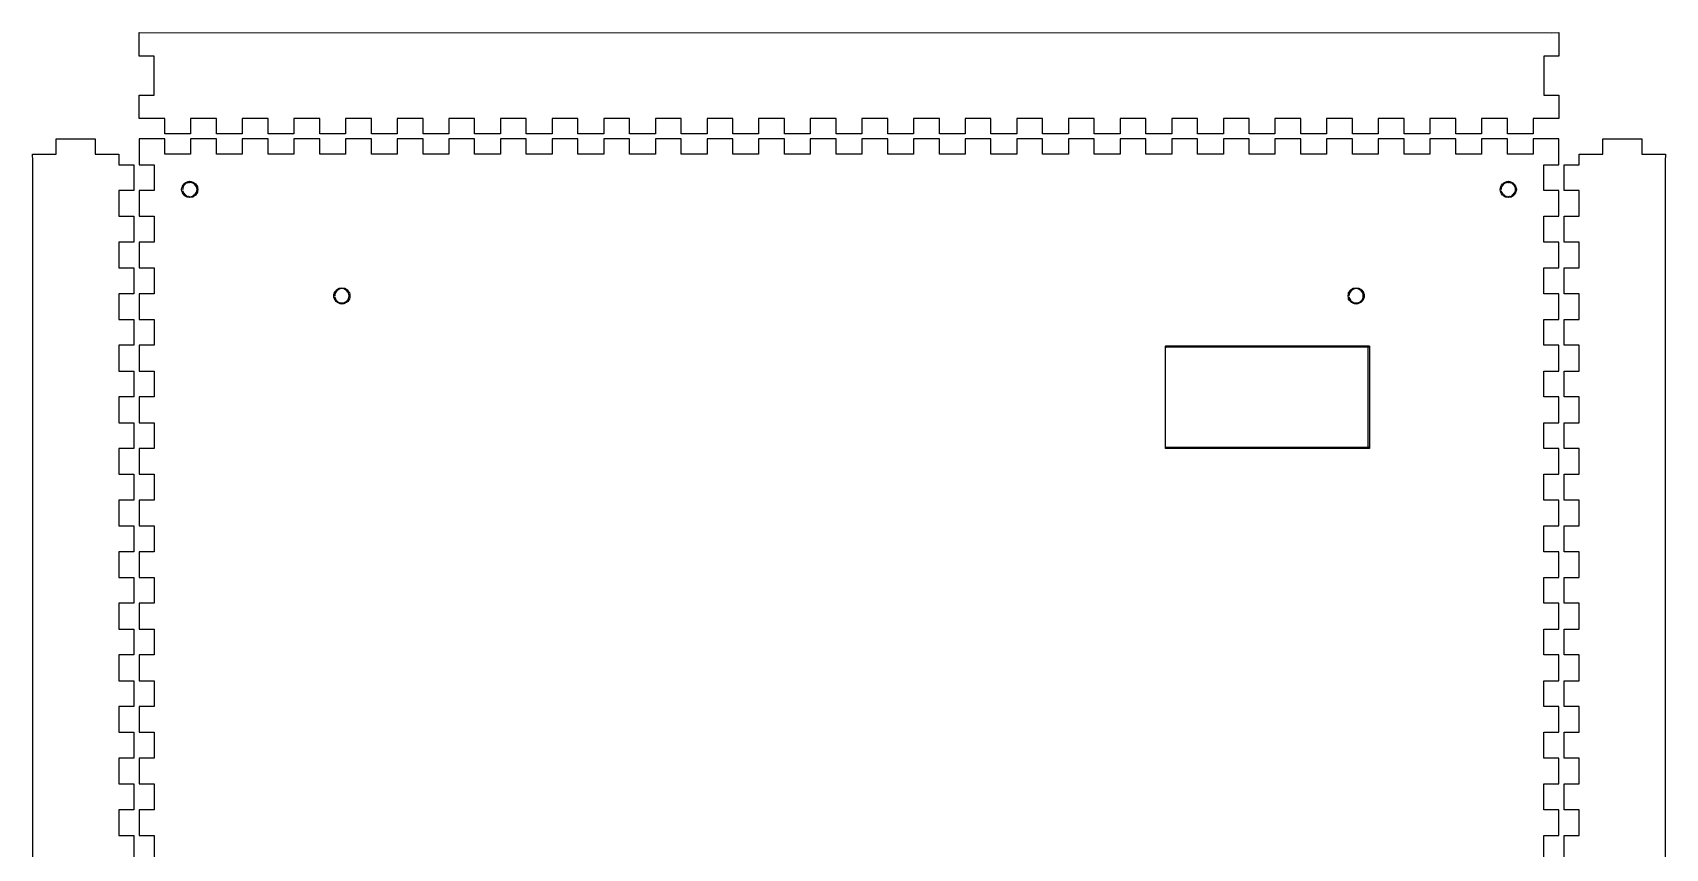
# Model space of a CAD drawing. Extents: x 4 to 326, y -29 to 293.
# Drawn here: x 4 to 326, y 132 to 293 of the extents above; entities that cross this region are included whole.
import ezdxf

# ---------------------------------------------------------------- set-up
doc = ezdxf.new("R2010")
doc.units = 0
doc.layers.add('Layer_1', color=7, linetype='CONTINUOUS')

msp = doc.modelspace()

# ---------------------------------------------------------------- linework, layer by layer
at = {"layer": 'Layer_1', "color": 7}
for p, q in [((25.000007, 288.333333), (24.999217, 292.974585)), ((24.999217, 292.974585), (303.575635, 292.949171)), ((303.575635, 292.949171), (304.999446, 292.974585)), ((304.999446, 292.974585), (304.999446, 288.333333)), ((28.000007, 288.333333), (25.000007, 288.333333)), ((28.000007, 280.666666), (28.000007, 288.333333)), ((304.999446, 288.333333), (301.999424, 288.333333)), ((301.999424, 288.333333), (301.999424, 280.666666)), ((25.000007, 275.999999), (25.000007, 280.666666)), ((25.000007, 280.666666), (28.000007, 280.666666)), ((301.999424, 280.666666), (304.999446, 280.666666)), ((304.999446, 280.666666), (304.999446, 275.999999)), ((30.090353, 275.999999), (24.999443, 275.999999)), ((30.090353, 272.999999), (30.090353, 275.999999)), ((40.272171, 275.999999), (35.181263, 275.999999)), ((35.181263, 275.999999), (35.181263, 272.999999)), ((40.272171, 272.999999), (40.272171, 275.999999)), ((50.45399, 275.999999), (45.363079, 275.999999)), ((45.363079, 275.999999), (45.363079, 272.999999)), ((50.45399, 272.999999), (50.45399, 275.999999)), ((60.635809, 275.999999), (55.544898, 275.999999)), ((55.544898, 275.999999), (55.544898, 272.999999)), ((60.635809, 272.999999), (60.635809, 275.999999)), ((70.817627, 275.999999), (65.726716, 275.999999)), ((65.726716, 275.999999), (65.726716, 272.999999)), ((70.817627, 272.999999), (70.817627, 275.999999)), ((80.999443, 275.999999), (75.908535, 275.999999)), ((75.908535, 275.999999), (75.908535, 272.999999)), ((80.999443, 272.999999), (80.999443, 275.999999)), ((91.181261, 275.999999), (86.090354, 275.999999)), ((86.090354, 275.999999), (86.090354, 272.999999)), ((91.181261, 272.999999), (91.181261, 275.999999)), ((101.36308, 275.999999), (96.272172, 275.999999)), ((96.272172, 275.999999), (96.272172, 272.999999)), ((101.36308, 272.999999), (101.36308, 275.999999)), ((111.544899, 275.999999), (106.453991, 275.999999)), ((106.453991, 275.999999), (106.453991, 272.999999)), ((111.544899, 272.999999), (111.544899, 275.999999)), ((121.726717, 275.999999), (116.635807, 275.999999)), ((116.635807, 275.999999), (116.635807, 272.999999)), ((121.726717, 272.999999), (121.726717, 275.999999)), ((131.908536, 275.999999), (126.817625, 275.999999)), ((126.817625, 275.999999), (126.817625, 272.999999)), ((131.908536, 272.999999), (131.908536, 275.999999)), ((142.090354, 275.999999), (136.999444, 275.999999)), ((136.999444, 275.999999), (136.999444, 272.999999)), ((142.090354, 272.999999), (142.090354, 275.999999)), ((152.27217, 275.999999), (147.181262, 275.999999)), ((147.181262, 275.999999), (147.181262, 272.999999)), ((152.27217, 272.999999), (152.27217, 275.999999)), ((162.453989, 275.999999), (157.363081, 275.999999)), ((157.363081, 275.999999), (157.363081, 272.999999)), ((162.453989, 272.999999), (162.453989, 275.999999)), ((172.635807, 275.999999), (167.5449, 275.999999)), ((167.5449, 275.999999), (167.5449, 272.999999)), ((172.635807, 272.999999), (172.635807, 275.999999)), ((182.817626, 275.999999), (177.726715, 275.999999)), ((177.726715, 275.999999), (177.726715, 272.999999)), ((182.817626, 272.999999), (182.817626, 275.999999)), ((192.999445, 275.999999), (187.908534, 275.999999)), ((187.908534, 275.999999), (187.908534, 272.999999)), ((192.999445, 272.999999), (192.999445, 275.999999)), ((203.181263, 275.999999), (198.090353, 275.999999)), ((198.090353, 275.999999), (198.090353, 272.999999)), ((203.181263, 272.999999), (203.181263, 275.999999)), ((213.363079, 275.999999), (208.272171, 275.999999)), ((208.272171, 275.999999), (208.272171, 272.999999)), ((213.363079, 272.999999), (213.363079, 275.999999)), ((223.544898, 275.999999), (218.45399, 275.999999)), ((218.45399, 275.999999), (218.45399, 272.999999)), ((223.544898, 272.999999), (223.544898, 275.999999)), ((233.726716, 275.999999), (228.635808, 275.999999)), ((228.635808, 275.999999), (228.635808, 272.999999)), ((233.726716, 272.999999), (233.726716, 275.999999)), ((243.908535, 275.999999), (238.817627, 275.999999)), ((238.817627, 275.999999), (238.817627, 272.999999)), ((243.908535, 272.999999), (243.908535, 275.999999)), ((254.090353, 275.999999), (248.999443, 275.999999)), ((248.999443, 275.999999), (248.999443, 272.999999)), ((254.090353, 272.999999), (254.090353, 275.999999)), ((264.272172, 275.999999), (259.181261, 275.999999)), ((259.181261, 275.999999), (259.181261, 272.999999)), ((264.272172, 272.999999), (264.272172, 275.999999)), ((274.453991, 275.999999), (269.36308, 275.999999)), ((269.36308, 275.999999), (269.36308, 272.999999)), ((274.453991, 272.999999), (274.453991, 275.999999)), ((284.635787, 275.999999), (279.544899, 275.999999)), ((279.544899, 275.999999), (279.544899, 272.999999)), ((284.635787, 272.999999), (284.635787, 275.999999)), ((294.817631, 275.999999), (289.726709, 275.999999)), ((289.726709, 275.999999), (289.726709, 272.999999)), ((294.817631, 272.999999), (294.817631, 275.999999)), ((304.999446, 275.999999), (299.908524, 275.999999)), ((299.908524, 275.999999), (299.908524, 272.999999)), ((8.666669, 269.000001), (8.666669, 272.000001)), ((8.666669, 272.000001), (16.333336, 272.000001)), ((16.333336, 272.000001), (16.333336, 269.000001)), ((25.003125, 271.996874), (25.003125, 266.908054)), ((30.091944, 271.996874), (25.003125, 271.996874)), ((25.003125, 271.996874), (25.003125, 271.996874)), ((35.181263, 272.999999), (30.090353, 272.999999)), ((30.091944, 268.998263), (30.091944, 271.996874)), ((40.269583, 271.996874), (35.180764, 271.996874)), ((35.180764, 271.996874), (35.180764, 268.998263)), ((40.269583, 268.998263), (40.269583, 271.996874)), ((45.363079, 272.999999), (40.272171, 272.999999)), ((50.456042, 271.996874), (45.367222, 271.996874)), ((45.367222, 271.996874), (45.367222, 268.998263)), ((55.544898, 272.999999), (50.45399, 272.999999)), ((50.456042, 268.998263), (50.456042, 271.996874)), ((60.633681, 271.996874), (55.544861, 271.996874)), ((55.544861, 271.996874), (55.544861, 268.998263)), ((60.633681, 268.998263), (60.633681, 271.996874)), ((65.726716, 272.999999), (60.635809, 272.999999)), ((70.820139, 271.996874), (65.731319, 271.996874)), ((65.731319, 271.996874), (65.731319, 268.998263)), ((75.908535, 272.999999), (70.817627, 272.999999)), ((70.820139, 268.998263), (70.820139, 271.996874)), ((80.997778, 271.996874), (75.908958, 271.996874)), ((75.908958, 271.996874), (75.908958, 268.998263)), ((80.997778, 268.998263), (80.997778, 271.996874)), ((86.090354, 272.999999), (80.999443, 272.999999)), ((91.184236, 271.996874), (86.086597, 271.996874)), ((86.086597, 271.996874), (86.086597, 268.998263)), ((96.272172, 272.999999), (91.181261, 272.999999)), ((91.184236, 268.998263), (91.184236, 271.996874)), ((101.361875, 271.996874), (96.273056, 271.996874)), ((96.273056, 271.996874), (96.273056, 268.998263)), ((101.361875, 268.998263), (101.361875, 271.996874)), ((106.453991, 272.999999), (101.36308, 272.999999)), ((111.548333, 271.996874), (106.450694, 271.996874)), ((106.450694, 271.996874), (106.450694, 268.998263)), ((116.635807, 272.999999), (111.544899, 272.999999)), ((111.548333, 268.998263), (111.548333, 271.996874)), ((121.725972, 271.996874), (116.637153, 271.996874)), ((116.637153, 271.996874), (116.637153, 268.998263)), ((121.725972, 268.998263), (121.725972, 271.996874)), ((126.817625, 272.999999), (121.726717, 272.999999)), ((131.912431, 271.996874), (126.814792, 271.996874)), ((126.814792, 271.996874), (126.814792, 268.998263)), ((136.999444, 272.999999), (131.908536, 272.999999)), ((131.912431, 268.998263), (131.912431, 271.996874)), ((142.090069, 271.996874), (137.00125, 271.996874)), ((137.00125, 271.996874), (137.00125, 268.998263)), ((142.090069, 268.998263), (142.090069, 271.996874)), ((147.181262, 272.999999), (142.090354, 272.999999)), ((152.276528, 271.996874), (147.178889, 271.996874)), ((147.178889, 271.996874), (147.178889, 268.998263)), ((157.363081, 272.999999), (152.27217, 272.999999)), ((152.276528, 268.998263), (152.276528, 271.996874)), ((162.454167, 271.996874), (157.365347, 271.996874)), ((157.365347, 271.996874), (157.365347, 268.998263)), ((167.5449, 272.999999), (162.453989, 272.999999)), ((162.454167, 268.998263), (162.454167, 271.996874)), ((172.640625, 271.996874), (167.542986, 271.996874)), ((167.542986, 271.996874), (167.542986, 268.998263)), ((177.726715, 272.999999), (172.635807, 272.999999)), ((172.640625, 268.998263), (172.640625, 271.996874)), ((182.818264, 271.996874), (177.729444, 271.996874)), ((177.729444, 271.996874), (177.729444, 268.998263)), ((187.908534, 272.999999), (182.817626, 272.999999)), ((182.818264, 268.998263), (182.818264, 271.996874)), ((192.995903, 271.996874), (187.907083, 271.996874)), ((187.907083, 271.996874), (187.907083, 268.998263)), ((192.995903, 268.998263), (192.995903, 271.996874)), ((198.090353, 272.999999), (192.999445, 272.999999)), ((203.182361, 271.996874), (198.093542, 271.996874)), ((198.093542, 271.996874), (198.093542, 268.998263)), ((208.272171, 272.999999), (203.181263, 272.999999)), ((203.182361, 268.998263), (203.182361, 271.996874)), ((213.36, 271.996874), (208.271181, 271.996874)), ((208.271181, 271.996874), (208.271181, 268.998263)), ((213.36, 268.998263), (213.36, 271.996874)), ((218.45399, 272.999999), (213.363079, 272.999999)), ((223.546458, 271.996874), (218.457639, 271.996874)), ((218.457639, 271.996874), (218.457639, 268.998263)), ((228.635808, 272.999999), (223.544898, 272.999999)), ((223.546458, 268.998263), (223.546458, 271.996874)), ((233.724097, 271.996874), (228.635278, 271.996874)), ((228.635278, 271.996874), (228.635278, 268.998263)), ((233.724097, 268.998263), (233.724097, 271.996874)), ((238.817627, 272.999999), (233.726716, 272.999999)), ((243.910556, 271.996874), (238.821736, 271.996874)), ((238.821736, 271.996874), (238.821736, 268.998263)), ((248.999443, 272.999999), (243.908535, 272.999999)), ((243.910556, 268.998263), (243.910556, 271.996874)), ((254.088194, 271.996874), (248.999375, 271.996874)), ((248.999375, 271.996874), (248.999375, 268.998263)), ((254.088194, 268.998263), (254.088194, 271.996874)), ((259.181261, 272.999999), (254.090353, 272.999999)), ((264.274653, 271.996874), (259.185833, 271.996874)), ((259.185833, 271.996874), (259.185833, 268.998263)), ((269.36308, 272.999999), (264.272172, 272.999999)), ((264.274653, 268.998263), (264.274653, 271.996874)), ((274.452292, 271.996874), (269.363472, 271.996874)), ((269.363472, 271.996874), (269.363472, 268.998263)), ((274.452292, 268.998263), (274.452292, 271.996874)), ((279.544899, 272.999999), (274.453991, 272.999999)), ((284.63875, 271.996874), (279.541111, 271.996874)), ((279.541111, 271.996874), (279.541111, 268.998263)), ((289.726709, 272.999999), (284.635787, 272.999999)), ((284.63875, 268.998263), (284.63875, 271.996874)), ((294.816389, 271.996874), (289.727584, 271.996874)), ((289.727584, 271.996874), (289.727584, 268.998263)), ((294.816389, 268.998263), (294.816389, 271.996874)), ((299.908524, 272.999999), (294.817631, 272.999999)), ((305.002861, 271.996874), (299.905194, 271.996874)), ((299.905194, 271.996874), (299.905194, 268.998263)), ((305.002861, 266.908054), (305.002861, 271.996874)), ((313.66666, 269.000112), (313.66666, 272.000112)), ((313.66666, 272.000112), (321.33334, 272.000112)), ((321.33334, 272.000112), (321.33334, 269.000112)), ((4.025322, -4.998945), (4.050646, 267.647869)), ((4.050646, 267.647869), (4.025325, 269.004293)), ((4.025325, 269.004293), (8.666669, 269.000001)), ((16.333336, 269.000001), (21.000003, 269.000001)), ((21.000003, 269.001045), (21.000003, 266.910136)), ((35.180764, 268.998263), (30.091944, 268.998263)), ((45.367222, 268.998263), (40.269583, 268.998263)), ((55.544861, 268.998263), (50.456042, 268.998263)), ((65.731319, 268.998263), (60.633681, 268.998263)), ((75.908958, 268.998263), (70.820139, 268.998263)), ((86.086597, 268.998263), (80.997778, 268.998263)), ((96.273056, 268.998263), (91.184236, 268.998263)), ((106.450694, 268.998263), (101.361875, 268.998263)), ((116.637153, 268.998263), (111.548333, 268.998263)), ((126.814792, 268.998263), (121.725972, 268.998263)), ((137.00125, 268.998263), (131.912431, 268.998263)), ((147.178889, 268.998263), (142.090069, 268.998263)), ((157.365347, 268.998263), (152.276528, 268.998263)), ((167.542986, 268.998263), (162.454167, 268.998263)), ((177.729444, 268.998263), (172.640625, 268.998263)), ((187.907083, 268.998263), (182.818264, 268.998263)), ((198.093542, 268.998263), (192.995903, 268.998263)), ((208.271181, 268.998263), (203.182361, 268.998263)), ((218.457639, 268.998263), (213.36, 268.998263)), ((228.635278, 268.998263), (223.546458, 268.998263)), ((238.821736, 268.998263), (233.724097, 268.998263)), ((248.999375, 268.998263), (243.910556, 268.998263)), ((259.185833, 268.998263), (254.088194, 268.998263)), ((269.363472, 268.998263), (264.274653, 268.998263)), ((279.541111, 268.998263), (274.452292, 268.998263)), ((289.727584, 268.998263), (284.63875, 268.998263)), ((299.905194, 268.998263), (294.816389, 268.998263)), ((309.000003, 266.909204), (309.000003, 269.000112)), ((309.000003, 269.000112), (313.66666, 269.000112)), ((321.33334, 269.000112), (325.974682, 269.00079)), ((325.974682, 269.00079), (325.949282, 267.640734)), ((325.949282, 267.640734), (325.974682, -5.002967)), ((21.000003, 266.910136), (24.000003, 266.910136)), ((24.000003, 266.910136), (24.000003, 261.819225)), ((25.003125, 266.908054), (28.001736, 266.908054)), ((28.001736, 266.908054), (28.001736, 261.819235)), ((302.00425, 261.819235), (302.00425, 266.908054)), ((302.00425, 266.908054), (305.002861, 266.908054)), ((306.000009, 261.818293), (306.000009, 266.909204)), ((306.000009, 266.909204), (309.000003, 266.909204)), ((24.000003, 261.819225), (21.000003, 261.819225)), ((21.000003, 261.819225), (21.000003, 256.728317)), ((28.001736, 261.819235), (25.003125, 261.819235)), ((25.003125, 261.819235), (25.003125, 256.730415)), ((33.393267, 262.058424), (33.449743, 262.340796)), ((33.393267, 262.001949), (33.393267, 262.058424)), ((33.449743, 261.719577), (33.393267, 262.001949)), ((33.393267, 262.001949), (33.393267, 262.001949)), ((33.449743, 262.340796), (33.562691, 262.623168)), ((33.449743, 262.340796), (33.449743, 262.340796)), ((33.562691, 261.437205), (33.449743, 261.719577)), ((33.449743, 261.719577), (33.449743, 261.719577)), ((33.562691, 262.679644), (33.675639, 262.90554)), ((33.562691, 261.380733), (33.562691, 261.437205)), ((33.675639, 261.154834), (33.562691, 261.380733)), ((33.732114, 262.566693), (33.619166, 262.284321)), ((33.619166, 262.284321), (33.619166, 262.340796)), ((33.619166, 262.340796), (33.619166, 262.001949)), ((33.619166, 262.001949), (33.619166, 262.058424)), ((33.619166, 261.719577), (33.619166, 261.776053)), ((33.619166, 261.776053), (33.732114, 261.493681)), ((33.675639, 262.90554), (33.901538, 263.131436)), ((33.675639, 262.90554), (33.675639, 262.90554)), ((33.845063, 262.849064), (33.675639, 262.566693)), ((33.675639, 262.566693), (33.732114, 262.566693)), ((33.732114, 261.493681), (33.675639, 261.493681)), ((33.675639, 261.493681), (33.845063, 261.211309)), ((33.901538, 260.928937), (33.675639, 261.154834)), ((33.675639, 261.154834), (33.675639, 261.154834)), ((34.014486, 263.018488), (33.845063, 262.792592)), ((33.845063, 262.792592), (33.845063, 262.849064)), ((33.845063, 261.211309), (33.845063, 261.267782)), ((33.845063, 261.267782), (34.014486, 261.041885)), ((33.901538, 263.131436), (34.127434, 263.357335)), ((33.901538, 263.131436), (33.901538, 263.131436)), ((33.901538, 260.872462), (33.901538, 260.928937)), ((34.127434, 260.703038), (33.901538, 260.872462)), ((34.240383, 263.187912), (34.014486, 263.018488)), ((34.014486, 263.018488), (34.014486, 263.018488)), ((34.014486, 261.041885), (34.014486, 261.041885)), ((34.014486, 261.041885), (34.240383, 260.872462)), ((34.127434, 263.357335), (34.353333, 263.470283)), ((34.127434, 263.357335), (34.127434, 263.357335)), ((34.466282, 263.357335), (34.18391, 263.187912)), ((34.18391, 263.187912), (34.240383, 263.187912)), ((34.240383, 260.872462), (34.18391, 260.872462)), ((34.18391, 260.872462), (34.466282, 260.703038)), ((34.409806, 263.470283), (34.692178, 263.583232)), ((34.748653, 263.413808), (34.466282, 263.30086)), ((34.466282, 263.30086), (34.466282, 263.357335)), ((34.692178, 263.583232), (34.97455, 263.639707)), ((34.692178, 263.583232), (34.692178, 263.583232)), ((35.031025, 263.413808), (34.692178, 263.413808)), ((34.692178, 263.413808), (34.748653, 263.413808)), ((34.97455, 263.639707), (35.031025, 263.639707)), ((35.313397, 263.413808), (34.97455, 263.413808)), ((34.97455, 263.413808), (35.031025, 263.413808)), ((35.031025, 263.639707), (35.313397, 263.583232)), ((35.539293, 263.30086), (35.256922, 263.413808)), ((35.256922, 263.413808), (35.313397, 263.413808)), ((35.313397, 263.583232), (35.313397, 263.583232)), ((35.313397, 263.583232), (35.595769, 263.470283)), ((35.821668, 263.187912), (35.539293, 263.357335)), ((35.539293, 263.357335), (35.539293, 263.30086)), ((35.539293, 260.703038), (35.821668, 260.872462)), ((35.595769, 263.470283), (35.652244, 263.470283)), ((35.652244, 263.470283), (35.878141, 263.357335)), ((35.991089, 263.018488), (35.765192, 263.187912)), ((35.765192, 263.187912), (35.821668, 263.187912)), ((35.765192, 260.872462), (35.991089, 261.041885)), ((35.821668, 260.872462), (35.765192, 260.872462)), ((35.878141, 263.357335), (35.878141, 263.357335)), ((35.878141, 263.357335), (36.10404, 263.131436)), ((36.10404, 260.872462), (35.878141, 260.703038)), ((36.160512, 262.792592), (35.991089, 263.018488)), ((35.991089, 263.018488), (35.991089, 263.018488)), ((35.991089, 261.041885), (36.160512, 261.267782)), ((35.991089, 261.041885), (35.991089, 261.041885)), ((36.10404, 263.131436), (36.160512, 263.131436)), ((36.160512, 260.928937), (36.10404, 260.872462)), ((36.160512, 263.131436), (36.329936, 262.90554)), ((36.329936, 262.566693), (36.160512, 262.849064)), ((36.160512, 262.849064), (36.160512, 262.792592)), ((36.160512, 261.211309), (36.329936, 261.493681)), ((36.160512, 261.267782), (36.160512, 261.211309)), ((36.329936, 261.154834), (36.160512, 260.928937)), ((36.329936, 262.90554), (36.329936, 262.90554)), ((36.329936, 262.90554), (36.442884, 262.679644)), ((36.386412, 262.284321), (36.329936, 262.566693)), ((36.329936, 262.566693), (36.329936, 262.566693)), ((36.329936, 261.493681), (36.386412, 261.776053)), ((36.329936, 261.493681), (36.329936, 261.493681)), ((36.442884, 261.380733), (36.329936, 261.154834)), ((36.329936, 261.154834), (36.329936, 261.154834)), ((36.442884, 262.001949), (36.386412, 262.340796)), ((36.386412, 262.340796), (36.386412, 262.284321)), ((36.386412, 261.719577), (36.442884, 262.058424)), ((36.386412, 261.776053), (36.386412, 261.719577)), ((36.442884, 262.058424), (36.442884, 262.001949)), ((36.49936, 261.437205), (36.442884, 261.380733)), ((36.49936, 262.623168), (36.555832, 262.340796)), ((36.555832, 261.719577), (36.49936, 261.437205)), ((36.555832, 262.340796), (36.555832, 262.340796)), ((36.555832, 262.340796), (36.612308, 262.058424)), ((36.612308, 262.001949), (36.555832, 261.719577)), ((36.555832, 261.719577), (36.555832, 261.719577)), ((36.612308, 262.058424), (36.612308, 262.001949)), ((293.401327, 262.058424), (293.457799, 262.340796)), ((293.401327, 262.001949), (293.401327, 262.058424)), ((293.457799, 261.719577), (293.401327, 262.001949)), ((293.401327, 262.001949), (293.401327, 262.001949)), ((293.457799, 262.340796), (293.514272, 262.623168)), ((293.457799, 262.340796), (293.457799, 262.340796)), ((293.514272, 261.437205), (293.457799, 261.719577)), ((293.457799, 261.719577), (293.457799, 261.719577)), ((293.570745, 262.679644), (293.68369, 262.90554)), ((293.627217, 262.340796), (293.570745, 262.001949)), ((293.570745, 262.001949), (293.570745, 262.058424)), ((293.68369, 261.154834), (293.570745, 261.380733)), ((293.68369, 262.566693), (293.627217, 262.284321)), ((293.627217, 262.284321), (293.627217, 262.340796)), ((293.627217, 261.719577), (293.627217, 261.776053)), ((293.627217, 261.776053), (293.68369, 261.493681)), ((293.68369, 262.90554), (293.853108, 263.131436)), ((293.68369, 262.90554), (293.68369, 262.90554)), ((293.853108, 262.849064), (293.68369, 262.566693)), ((293.68369, 262.566693), (293.68369, 262.566693)), ((293.68369, 261.493681), (293.68369, 261.493681)), ((293.68369, 261.493681), (293.853108, 261.211309)), ((293.853108, 260.928937), (293.68369, 261.154834)), ((293.68369, 261.154834), (293.68369, 261.154834)), ((294.022554, 263.018488), (293.853108, 262.792592)), ((293.853108, 262.792592), (293.853108, 262.849064)), ((293.853108, 261.211309), (293.853108, 261.267782)), ((293.853108, 261.267782), (294.022554, 261.041885)), ((293.909609, 263.131436), (294.1355, 263.357335)), ((294.1355, 260.703038), (293.909609, 260.872462)), ((294.248445, 263.187912), (294.022554, 263.018488)), ((294.022554, 263.018488), (294.022554, 263.018488)), ((294.022554, 261.041885), (294.022554, 261.041885)), ((294.022554, 261.041885), (294.248445, 260.872462)), ((294.1355, 263.357335), (294.36139, 263.470283)), ((294.1355, 263.357335), (294.1355, 263.357335)), ((294.474336, 263.357335), (294.191972, 263.187912)), ((294.191972, 263.187912), (294.248445, 263.187912)), ((294.248445, 260.872462), (294.191972, 260.872462)), ((294.191972, 260.872462), (294.474336, 260.703038)), ((294.36139, 263.470283), (294.417863, 263.470283)), ((294.417863, 263.470283), (294.700226, 263.583232)), ((294.756699, 263.413808), (294.474336, 263.30086)), ((294.474336, 263.30086), (294.474336, 263.357335)), ((294.700226, 263.583232), (294.982618, 263.639707)), ((294.700226, 263.583232), (294.700226, 263.583232)), ((295.03909, 263.413808), (294.700226, 263.413808)), ((294.700226, 263.413808), (294.756699, 263.413808)), ((295.321454, 263.413808), (294.982618, 263.413808)), ((294.982618, 263.413808), (295.03909, 263.413808)), ((295.03909, 263.639707), (295.321454, 263.583232)), ((295.547344, 263.30086), (295.264981, 263.413808)), ((295.264981, 263.413808), (295.321454, 263.413808)), ((295.321454, 263.583232), (295.321454, 263.583232)), ((295.321454, 263.583232), (295.603817, 263.470283)), ((295.829736, 263.187912), (295.547344, 263.357335)), ((295.547344, 263.357335), (295.547344, 263.30086)), ((295.547344, 260.703038), (295.829736, 260.872462)), ((295.66029, 263.470283), (295.886209, 263.357335)), ((295.999154, 263.018488), (295.773263, 263.187912)), ((295.773263, 263.187912), (295.829736, 263.187912)), ((295.773263, 260.872462), (295.999154, 261.041885)), ((295.829736, 260.872462), (295.773263, 260.872462)), ((295.886209, 263.357335), (295.886209, 263.357335)), ((295.886209, 263.357335), (296.112099, 263.131436)), ((296.112099, 260.872462), (295.886209, 260.703038)), ((296.168572, 262.792592), (295.999154, 263.018488)), ((295.999154, 263.018488), (295.999154, 263.018488)), ((295.999154, 261.041885), (296.168572, 261.267782)), ((295.999154, 261.041885), (295.999154, 261.041885)), ((296.112099, 263.131436), (296.112099, 263.131436)), ((296.112099, 263.131436), (296.33799, 262.90554)), ((296.33799, 261.154834), (296.112099, 260.928937)), ((296.112099, 260.928937), (296.112099, 260.872462)), ((296.33799, 262.566693), (296.168572, 262.849064)), ((296.168572, 262.849064), (296.168572, 262.792592)), ((296.168572, 261.211309), (296.33799, 261.493681)), ((296.168572, 261.267782), (296.168572, 261.211309)), ((296.394463, 262.284321), (296.281517, 262.566693)), ((296.281517, 262.566693), (296.33799, 262.566693)), ((296.281517, 261.493681), (296.394463, 261.776053)), ((296.33799, 261.493681), (296.281517, 261.493681)), ((296.33799, 262.90554), (296.33799, 262.90554)), ((296.33799, 262.90554), (296.450935, 262.679644)), ((296.450935, 261.380733), (296.33799, 261.154834)), ((296.33799, 261.154834), (296.33799, 261.154834)), ((296.394463, 262.001949), (296.394463, 262.340796)), ((296.394463, 262.340796), (296.394463, 262.284321)), ((296.394463, 261.719577), (296.394463, 262.058424)), ((296.394463, 262.058424), (296.394463, 262.001949)), ((296.394463, 261.776053), (296.394463, 261.719577)), ((296.450935, 262.623168), (296.563881, 262.340796)), ((296.563881, 261.719577), (296.450935, 261.437205)), ((296.450935, 261.437205), (296.450935, 261.380733)), ((296.563881, 262.340796), (296.563881, 262.340796)), ((296.563881, 262.340796), (296.620353, 262.058424)), ((296.620353, 262.001949), (296.563881, 261.719577)), ((296.563881, 261.719577), (296.563881, 261.719577)), ((296.620353, 262.058424), (296.620353, 262.001949)), ((305.002861, 261.819235), (302.00425, 261.819235)), ((305.002861, 256.730415), (305.002861, 261.819235)), ((309.000003, 261.818293), (306.000009, 261.818293)), ((309.000003, 256.727385), (309.000003, 261.818293)), ((34.353333, 260.59009), (34.127434, 260.703038)), ((34.127434, 260.703038), (34.127434, 260.703038)), ((34.692178, 260.477142), (34.409806, 260.533614)), ((34.466282, 260.703038), (34.466282, 260.703038)), ((34.466282, 260.703038), (34.748653, 260.646565)), ((34.748653, 260.646565), (34.692178, 260.646565)), ((34.692178, 260.646565), (35.031025, 260.59009)), ((34.97455, 260.420666), (34.692178, 260.477142)), ((34.692178, 260.477142), (34.692178, 260.477142)), ((34.97455, 260.59009), (35.313397, 260.646565)), ((35.031025, 260.59009), (34.97455, 260.59009)), ((35.031025, 260.420666), (34.97455, 260.420666)), ((35.313397, 260.477142), (35.031025, 260.420666)), ((35.256922, 260.646565), (35.539293, 260.703038)), ((35.313397, 260.646565), (35.256922, 260.646565)), ((35.595769, 260.533614), (35.313397, 260.477142)), ((35.313397, 260.477142), (35.313397, 260.477142)), ((35.539293, 260.703038), (35.539293, 260.703038)), ((35.652244, 260.59009), (35.595769, 260.533614)), ((35.878141, 260.703038), (35.652244, 260.59009)), ((35.878141, 260.703038), (35.878141, 260.703038)), ((294.36139, 260.59009), (294.1355, 260.703038)), ((294.1355, 260.703038), (294.1355, 260.703038)), ((294.417863, 260.533614), (294.36139, 260.59009)), ((294.700226, 260.477142), (294.417863, 260.533614)), ((294.474336, 260.703038), (294.474336, 260.703038)), ((294.474336, 260.703038), (294.756699, 260.646565)), ((294.756699, 260.646565), (294.700226, 260.646565)), ((294.700226, 260.646565), (295.03909, 260.59009)), ((294.982618, 260.420666), (294.700226, 260.477142)), ((294.700226, 260.477142), (294.700226, 260.477142)), ((294.982618, 260.59009), (295.321454, 260.646565)), ((295.03909, 260.59009), (294.982618, 260.59009)), ((295.321454, 260.477142), (295.03909, 260.420666)), ((295.264981, 260.646565), (295.547344, 260.703038)), ((295.321454, 260.646565), (295.264981, 260.646565)), ((295.603817, 260.533614), (295.321454, 260.477142)), ((295.321454, 260.477142), (295.321454, 260.477142)), ((295.547344, 260.703038), (295.547344, 260.703038)), ((295.886209, 260.703038), (295.66029, 260.59009)), ((295.886209, 260.703038), (295.886209, 260.703038)), ((21.000003, 256.728317), (24.000003, 256.728317)), ((24.000003, 256.728317), (24.000003, 251.63741)), ((25.003125, 256.730415), (28.001736, 256.730415)), ((28.001736, 256.730415), (28.001736, 251.632776)), ((302.00425, 251.632776), (302.00425, 256.730415)), ((302.00425, 256.730415), (305.002861, 256.730415)), ((306.000009, 251.636477), (306.000009, 256.727385)), ((306.000009, 256.727385), (309.000003, 256.727385)), ((24.000003, 251.63741), (21.000003, 251.63741)), ((21.000003, 251.63741), (21.000003, 246.546499)), ((28.001736, 251.632776), (25.003125, 251.632776)), ((25.003125, 251.632776), (25.003125, 246.543957)), ((305.002861, 251.632776), (302.00425, 251.632776)), ((305.002861, 246.543957), (305.002861, 251.632776)), ((309.000003, 251.636477), (306.000009, 251.636477)), ((309.000003, 246.545566), (309.000003, 251.636477)), ((21.000003, 246.546499), (24.000003, 246.546499)), ((24.000003, 246.546499), (24.000003, 241.455591)), ((25.003125, 246.543957), (28.001736, 246.543957)), ((28.001736, 246.543957), (28.001736, 241.455138)), ((302.00425, 241.455138), (302.00425, 246.543957)), ((302.00425, 246.543957), (305.002861, 246.543957)), ((306.000009, 241.454658), (306.000009, 246.545566)), ((306.000009, 246.545566), (309.000003, 246.545566)), ((63.43764, 241.332326), (63.550588, 241.614698)), ((63.550588, 241.671171), (63.663536, 241.89707)), ((63.550588, 241.614698), (63.550588, 241.671171)), ((63.720012, 241.558223), (63.607064, 241.275851)), ((63.720012, 241.89707), (63.889436, 242.122966)), ((63.83296, 241.840595), (63.720012, 241.558223)), ((63.720012, 241.558223), (63.720012, 241.558223)), ((64.002384, 242.010018), (63.83296, 241.784122)), ((63.83296, 241.784122), (63.83296, 241.840595)), ((63.889436, 242.179442), (64.115332, 242.348865)), ((64.22828, 242.179442), (64.002384, 242.010018)), ((64.002384, 242.010018), (64.002384, 242.010018)), ((64.115332, 242.348865), (64.397704, 242.461814)), ((64.115332, 242.348865), (64.115332, 242.348865)), ((64.454179, 242.348865), (64.22828, 242.179442)), ((64.22828, 242.179442), (64.22828, 242.179442)), ((64.397704, 242.518289), (64.680076, 242.574762)), ((64.397704, 242.461814), (64.397704, 242.518289)), ((64.736551, 242.405338), (64.454179, 242.348865)), ((64.454179, 242.348865), (64.454179, 242.348865)), ((64.680076, 242.574762), (65.018923, 242.631237)), ((64.680076, 242.574762), (64.680076, 242.574762)), ((65.018923, 242.461814), (64.736551, 242.405338)), ((64.736551, 242.405338), (64.736551, 242.405338)), ((65.018923, 242.631237), (65.018923, 242.631237)), ((65.018923, 242.631237), (65.301295, 242.574762)), ((65.301295, 242.405338), (65.018923, 242.461814)), ((65.018923, 242.461814), (65.018923, 242.461814)), ((65.301295, 242.574762), (65.35777, 242.574762)), ((65.583666, 242.348865), (65.301295, 242.405338)), ((65.301295, 242.405338), (65.301295, 242.405338)), ((65.35777, 242.574762), (65.640142, 242.518289)), ((65.809563, 242.179442), (65.527191, 242.348865)), ((65.527191, 242.348865), (65.583666, 242.348865)), ((65.640142, 242.518289), (65.640142, 242.461814)), ((65.640142, 242.461814), (65.866038, 242.348865)), ((66.035462, 242.010018), (65.809563, 242.179442)), ((65.809563, 242.179442), (65.809563, 242.179442)), ((65.866038, 242.348865), (65.922514, 242.348865)), ((65.922514, 242.348865), (66.14841, 242.179442)), ((66.204886, 241.784122), (65.978986, 242.010018)), ((65.978986, 242.010018), (66.035462, 242.010018)), ((66.14841, 242.122966), (66.317834, 241.89707)), ((66.317834, 241.558223), (66.14841, 241.840595)), ((66.14841, 241.840595), (66.204886, 241.784122)), ((66.317834, 241.89707), (66.317834, 241.89707)), ((66.317834, 241.89707), (66.487257, 241.671171)), ((66.374306, 241.275851), (66.317834, 241.558223)), ((66.317834, 241.558223), (66.317834, 241.558223)), ((66.487257, 241.671171), (66.487257, 241.614698)), ((66.487257, 241.614698), (66.54373, 241.332326)), ((263.469902, 241.332326), (263.526377, 241.614698)), ((263.526377, 241.671171), (263.695801, 241.89707)), ((263.526377, 241.614698), (263.526377, 241.671171)), ((263.695801, 241.558223), (263.639325, 241.275851)), ((263.695801, 241.89707), (263.865225, 242.122966)), ((263.695801, 241.89707), (263.695801, 241.89707)), ((263.865225, 241.840595), (263.695801, 241.558223)), ((263.695801, 241.558223), (263.695801, 241.558223)), ((264.034645, 242.010018), (263.808749, 241.784122)), ((263.808749, 241.784122), (263.865225, 241.840595)), ((263.865225, 242.179442), (264.091121, 242.348865)), ((264.204069, 242.179442), (263.978173, 242.010018)), ((263.978173, 242.010018), (264.034645, 242.010018)), ((264.091121, 242.348865), (264.147596, 242.348865)), ((264.147596, 242.348865), (264.373493, 242.461814)), ((264.486441, 242.348865), (264.204069, 242.179442)), ((264.204069, 242.179442), (264.204069, 242.179442)), ((264.373493, 242.518289), (264.655864, 242.574762)), ((264.373493, 242.461814), (264.373493, 242.518289)), ((264.71234, 242.405338), (264.429968, 242.348865)), ((264.429968, 242.348865), (264.486441, 242.348865)), ((264.71234, 242.574762), (264.994712, 242.631237)), ((264.994712, 242.461814), (264.71234, 242.405338)), ((264.71234, 242.405338), (264.71234, 242.405338)), ((264.994712, 242.631237), (264.994712, 242.631237)), ((264.994712, 242.631237), (265.333556, 242.574762)), ((265.277084, 242.405338), (264.994712, 242.461814)), ((264.994712, 242.461814), (264.994712, 242.461814)), ((265.559455, 242.348865), (265.277084, 242.405338)), ((265.277084, 242.405338), (265.277084, 242.405338)), ((265.333556, 242.574762), (265.333556, 242.574762)), ((265.333556, 242.574762), (265.615928, 242.518289)), ((265.785352, 242.179442), (265.559455, 242.348865)), ((265.559455, 242.348865), (265.559455, 242.348865)), ((265.615928, 242.518289), (265.615928, 242.461814)), ((265.615928, 242.461814), (265.898303, 242.348865)), ((266.011251, 242.010018), (265.785352, 242.179442)), ((265.785352, 242.179442), (265.785352, 242.179442)), ((265.898303, 242.348865), (265.898303, 242.348865)), ((265.898303, 242.348865), (266.124199, 242.179442)), ((266.180674, 241.784122), (266.011251, 242.010018)), ((266.011251, 242.010018), (266.011251, 242.010018)), ((266.124199, 242.122966), (266.293623, 241.89707)), ((266.293623, 241.558223), (266.180674, 241.840595)), ((266.180674, 241.840595), (266.180674, 241.784122)), ((266.293623, 241.89707), (266.350095, 241.89707)), ((266.406571, 241.275851), (266.293623, 241.558223)), ((266.293623, 241.558223), (266.293623, 241.558223)), ((266.350095, 241.89707), (266.463046, 241.671171)), ((266.463046, 241.671171), (266.463046, 241.614698)), ((266.463046, 241.614698), (266.575994, 241.332326)), ((24.000003, 241.455591), (21.000003, 241.455591)), ((21.000003, 241.455591), (21.000003, 236.36468)), ((28.001736, 241.455138), (25.003125, 241.455138)), ((25.003125, 241.455138), (25.003125, 236.366318)), ((63.43764, 241.049955), (63.43764, 241.332326)), ((63.43764, 241.332326), (63.43764, 241.332326)), ((63.43764, 240.711107), (63.43764, 240.993479)), ((63.43764, 240.993479), (63.43764, 240.993479)), ((63.550588, 240.428736), (63.43764, 240.711107)), ((63.43764, 240.711107), (63.43764, 240.711107)), ((63.663536, 240.146364), (63.550588, 240.37226)), ((63.607064, 241.275851), (63.607064, 241.332326)), ((63.607064, 241.332326), (63.607064, 240.993479)), ((63.607064, 240.993479), (63.607064, 241.049955)), ((63.607064, 240.711107), (63.607064, 240.767583)), ((63.607064, 240.767583), (63.720012, 240.485211)), ((63.720012, 240.485211), (63.720012, 240.485211)), ((63.720012, 240.485211), (63.83296, 240.202839)), ((63.889436, 239.920467), (63.720012, 240.146364)), ((63.83296, 240.202839), (63.83296, 240.259312)), ((63.83296, 240.259312), (64.002384, 240.033416)), ((64.115332, 239.694568), (63.889436, 239.920467)), ((63.889436, 239.920467), (63.889436, 239.920467)), ((64.002384, 240.033416), (64.002384, 240.033416)), ((64.002384, 240.033416), (64.22828, 239.863992)), ((64.397704, 239.58162), (64.115332, 239.694568)), ((64.115332, 239.694568), (64.115332, 239.694568)), ((64.22828, 239.863992), (64.22828, 239.863992)), ((64.22828, 239.863992), (64.454179, 239.694568)), ((64.680076, 239.468672), (64.397704, 239.58162)), ((64.397704, 239.58162), (64.397704, 239.58162)), ((64.454179, 239.694568), (64.454179, 239.751044)), ((64.454179, 239.751044), (64.736551, 239.638096)), ((65.018923, 239.412197), (64.680076, 239.468672)), ((64.680076, 239.468672), (64.680076, 239.468672)), ((64.736551, 239.638096), (65.301295, 239.638096)), ((65.301295, 239.468672), (65.018923, 239.412197)), ((65.018923, 239.412197), (65.018923, 239.412197)), ((65.301295, 239.638096), (65.583666, 239.751044)), ((65.640142, 239.58162), (65.35777, 239.468672)), ((65.527191, 239.694568), (65.809563, 239.863992)), ((65.583666, 239.751044), (65.527191, 239.694568)), ((65.866038, 239.694568), (65.640142, 239.58162)), ((65.640142, 239.58162), (65.640142, 239.58162)), ((65.809563, 239.863992), (66.035462, 240.033416)), ((65.809563, 239.863992), (65.809563, 239.863992)), ((65.922514, 239.694568), (65.866038, 239.694568)), ((66.14841, 239.920467), (65.922514, 239.694568)), ((65.978986, 240.033416), (66.204886, 240.259312)), ((66.035462, 240.033416), (65.978986, 240.033416)), ((66.14841, 240.202839), (66.317834, 240.485211)), ((66.204886, 240.259312), (66.14841, 240.202839)), ((66.317834, 240.146364), (66.14841, 239.920467)), ((66.14841, 239.920467), (66.14841, 239.920467)), ((66.317834, 240.485211), (66.374306, 240.767583)), ((66.317834, 240.485211), (66.317834, 240.485211)), ((66.487257, 240.37226), (66.317834, 240.146364)), ((66.317834, 240.146364), (66.317834, 240.146364)), ((66.430782, 240.993479), (66.374306, 241.332326)), ((66.374306, 241.332326), (66.374306, 241.275851)), ((66.374306, 240.711107), (66.430782, 241.049955)), ((66.374306, 240.767583), (66.374306, 240.711107)), ((66.430782, 241.049955), (66.430782, 240.993479)), ((66.54373, 240.711107), (66.487257, 240.428736)), ((66.54373, 241.332326), (66.54373, 241.332326)), ((66.54373, 241.332326), (66.600205, 241.049955)), ((66.600205, 240.993479), (66.54373, 240.711107)), ((66.54373, 240.711107), (66.54373, 240.711107)), ((263.413429, 241.049955), (263.469902, 241.332326)), ((263.469902, 240.711107), (263.413429, 240.993479)), ((263.413429, 240.993479), (263.413429, 240.993479)), ((263.469902, 241.332326), (263.469902, 241.332326)), ((263.526377, 240.428736), (263.469902, 240.711107)), ((263.469902, 240.711107), (263.469902, 240.711107)), ((263.695801, 240.146364), (263.526377, 240.37226)), ((263.639325, 241.332326), (263.582853, 240.993479)), ((263.582853, 240.993479), (263.582853, 241.049955)), ((263.639325, 241.275851), (263.639325, 241.332326)), ((263.639325, 240.711107), (263.639325, 240.767583)), ((263.639325, 240.767583), (263.695801, 240.485211)), ((263.695801, 240.485211), (263.695801, 240.485211)), ((263.695801, 240.485211), (263.865225, 240.202839)), ((263.865225, 239.920467), (263.695801, 240.146364)), ((263.695801, 240.146364), (263.695801, 240.146364)), ((263.865225, 240.202839), (263.808749, 240.259312)), ((263.808749, 240.259312), (264.034645, 240.033416)), ((264.091121, 239.694568), (263.865225, 239.920467)), ((263.865225, 239.920467), (263.865225, 239.920467)), ((264.034645, 240.033416), (263.978173, 240.033416)), ((263.978173, 240.033416), (264.204069, 239.863992)), ((264.147596, 239.694568), (264.091121, 239.694568)), ((264.373493, 239.58162), (264.147596, 239.694568)), ((264.204069, 239.863992), (264.204069, 239.863992)), ((264.204069, 239.863992), (264.486441, 239.694568)), ((264.655864, 239.468672), (264.373493, 239.58162)), ((264.373493, 239.58162), (264.373493, 239.58162)), ((264.486441, 239.694568), (264.429968, 239.751044)), ((264.429968, 239.751044), (264.71234, 239.638096)), ((264.71234, 239.638096), (265.277084, 239.638096)), ((264.994712, 239.412197), (264.71234, 239.468672)), ((265.333556, 239.468672), (264.994712, 239.412197)), ((264.994712, 239.412197), (264.994712, 239.412197)), ((265.277084, 239.638096), (265.559455, 239.751044)), ((265.615928, 239.58162), (265.333556, 239.468672)), ((265.333556, 239.468672), (265.333556, 239.468672)), ((265.559455, 239.694568), (265.785352, 239.863992)), ((265.559455, 239.751044), (265.559455, 239.694568)), ((265.898303, 239.694568), (265.615928, 239.58162)), ((265.615928, 239.58162), (265.615928, 239.58162)), ((265.785352, 239.863992), (266.011251, 240.033416)), ((265.785352, 239.863992), (265.785352, 239.863992)), ((266.124199, 239.920467), (265.898303, 239.694568)), ((265.898303, 239.694568), (265.898303, 239.694568)), ((266.011251, 240.033416), (266.180674, 240.259312)), ((266.011251, 240.033416), (266.011251, 240.033416)), ((266.293623, 240.146364), (266.124199, 239.920467)), ((266.124199, 239.920467), (266.124199, 239.920467)), ((266.180674, 240.202839), (266.293623, 240.485211)), ((266.180674, 240.259312), (266.180674, 240.202839)), ((266.293623, 240.485211), (266.406571, 240.767583)), ((266.293623, 240.485211), (266.293623, 240.485211)), ((266.350095, 240.146364), (266.293623, 240.146364)), ((266.463046, 240.37226), (266.350095, 240.146364)), ((266.406571, 240.993479), (266.406571, 241.332326)), ((266.406571, 241.332326), (266.406571, 241.275851)), ((266.406571, 240.711107), (266.406571, 241.049955)), ((266.406571, 241.049955), (266.406571, 240.993479)), ((266.406571, 240.767583), (266.406571, 240.711107)), ((266.575994, 240.711107), (266.463046, 240.428736)), ((266.575994, 241.332326), (266.575994, 241.332326)), ((266.575994, 241.332326), (266.575994, 241.049955)), ((266.575994, 240.993479), (266.575994, 240.711107)), ((266.575994, 240.711107), (266.575994, 240.711107)), ((305.002861, 241.455138), (302.00425, 241.455138)), ((305.002861, 236.366318), (305.002861, 241.455138)), ((309.000003, 241.454658), (306.000009, 241.454658)), ((309.000003, 236.363748), (309.000003, 241.454658)), ((21.000003, 236.36468), (24.000003, 236.36468)), ((24.000003, 236.36468), (24.000003, 231.273772)), ((25.003125, 236.366318), (28.001736, 236.366318)), ((28.001736, 236.366318), (28.001736, 231.268679)), ((302.00425, 231.268679), (302.00425, 236.366318)), ((302.00425, 236.366318), (305.002861, 236.366318)), ((306.000009, 231.27284), (306.000009, 236.363748)), ((306.000009, 236.363748), (309.000003, 236.363748)), ((24.000003, 231.273772), (21.000003, 231.273772)), ((21.000003, 231.273772), (21.000003, 226.182862)), ((28.001736, 231.268679), (25.003125, 231.268679)), ((25.003125, 231.268679), (25.003125, 226.17986)), ((227.382773, 211.005582), (227.382773, 231.053988)), ((227.382773, 231.053988), (227.382773, 231.053988)), ((227.495721, 231.166936), (267.479585, 231.166936)), ((227.495721, 230.884564), (227.665145, 231.053988)), ((267.479585, 230.884564), (227.495721, 230.884564)), ((267.366634, 211.005582), (267.366634, 231.053988)), ((267.366634, 231.053988), (267.479585, 230.884564)), ((267.649006, 231.053988), (267.649006, 211.005582)), ((305.002861, 231.268679), (302.00425, 231.268679)), ((305.002861, 226.17986), (305.002861, 231.268679)), ((309.000003, 231.27284), (306.000009, 231.27284)), ((309.000003, 226.181929), (309.000003, 231.27284)), ((21.000003, 226.182862), (24.000003, 226.182862)), ((24.000003, 226.182862), (24.000003, 221.091954)), ((25.003125, 226.17986), (28.001736, 226.17986)), ((28.001736, 226.17986), (28.001736, 221.09104)), ((302.00425, 221.09104), (302.00425, 226.17986)), ((302.00425, 226.17986), (305.002861, 226.17986)), ((306.000009, 221.091021), (306.000009, 226.181929)), ((306.000009, 226.181929), (309.000003, 226.181929)), ((24.000003, 221.091954), (21.000003, 221.091954)), ((21.000003, 221.091954), (21.000003, 216.001046)), ((28.001736, 221.09104), (25.003125, 221.09104)), ((25.003125, 221.09104), (25.003125, 216.002221)), ((305.002861, 221.09104), (302.00425, 221.09104)), ((305.002861, 216.002221), (305.002861, 221.09104)), ((309.000003, 221.091021), (306.000009, 221.091021)), ((309.000003, 216.000113), (309.000003, 221.091021)), ((21.000003, 216.001046), (24.000003, 216.001046)), ((24.000003, 216.001046), (24.000003, 210.910135)), ((25.003125, 216.002221), (28.001736, 216.002221)), ((28.001736, 216.002221), (28.001736, 210.913401)), ((302.00425, 210.913401), (302.00425, 216.002221)), ((302.00425, 216.002221), (305.002861, 216.002221)), ((306.000009, 210.909203), (306.000009, 216.000113)), ((306.000009, 216.000113), (309.000003, 216.000113)), ((24.000003, 210.910135), (21.000003, 210.910135)), ((21.000003, 210.910135), (21.000003, 205.819227)), ((28.001736, 210.913401), (25.003125, 210.913401)), ((25.003125, 210.913401), (25.003125, 205.815763)), ((227.665145, 211.005582), (227.495721, 211.175005)), ((227.495721, 211.175005), (267.479585, 211.175005)), ((267.479585, 210.892633), (227.495721, 210.892633)), ((267.479585, 211.175005), (267.366634, 211.005582)), ((305.002861, 210.913401), (302.00425, 210.913401)), ((305.002861, 205.815763), (305.002861, 210.913401)), ((309.000003, 210.909203), (306.000009, 210.909203)), ((309.000003, 205.818295), (309.000003, 210.909203)), ((21.000003, 205.819227), (24.000003, 205.819227)), ((24.000003, 205.819227), (24.000003, 200.728317)), ((25.003125, 205.815763), (28.001736, 205.815763)), ((28.001736, 205.815763), (28.001736, 200.726943)), ((302.00425, 200.726943), (302.00425, 205.815763)), ((302.00425, 205.815763), (305.002861, 205.815763)), ((306.000009, 200.727384), (306.000009, 205.818295)), ((306.000009, 205.818295), (309.000003, 205.818295)), ((24.000003, 200.728317), (21.000003, 200.728317)), ((21.000003, 200.728317), (21.000003, 195.637409)), ((28.001736, 200.726943), (25.003125, 200.726943)), ((25.003125, 200.726943), (25.003125, 195.638124)), ((305.002861, 200.726943), (302.00425, 200.726943)), ((305.002861, 195.638124), (305.002861, 200.726943)), ((309.000003, 200.727384), (306.000009, 200.727384)), ((309.000003, 195.636476), (309.000003, 200.727384)), ((21.000003, 195.637409), (24.000003, 195.637409)), ((24.000003, 195.637409), (24.000003, 190.546498)), ((25.003125, 195.638124), (28.001736, 195.638124)), ((28.001736, 195.638124), (28.001736, 190.549304)), ((302.00425, 190.549304), (302.00425, 195.638124)), ((302.00425, 195.638124), (305.002861, 195.638124)), ((306.000009, 190.545565), (306.000009, 195.636476)), ((306.000009, 195.636476), (309.000003, 195.636476)), ((24.000003, 190.546498), (21.000003, 190.546498)), ((21.000003, 190.546498), (21.000003, 185.45559)), ((28.001736, 190.549304), (25.003125, 190.549304)), ((25.003125, 190.549304), (25.003125, 185.451665)), ((305.002861, 190.549304), (302.00425, 190.549304)), ((305.002861, 185.451665), (305.002861, 190.549304)), ((309.000003, 190.545565), (306.000009, 190.545565)), ((309.000003, 185.454658), (309.000003, 190.545565)), ((21.000003, 185.45559), (24.000003, 185.45559)), ((24.000003, 185.45559), (24.000003, 180.364682)), ((25.003125, 185.451665), (28.001736, 185.451665)), ((28.001736, 185.451665), (28.001736, 180.362846)), ((302.00425, 180.362846), (302.00425, 185.451665)), ((302.00425, 185.451665), (305.002861, 185.451665)), ((306.000009, 180.36375), (306.000009, 185.454658)), ((306.000009, 185.454658), (309.000003, 185.454658)), ((24.000003, 180.364682), (21.000003, 180.364682)), ((21.000003, 180.364682), (21.000003, 175.273771)), ((28.001736, 180.362846), (25.003125, 180.362846)), ((25.003125, 180.362846), (25.003125, 175.274026)), ((305.002861, 180.362846), (302.00425, 180.362846)), ((305.002861, 175.274026), (305.002861, 180.362846)), ((309.000003, 180.36375), (306.000009, 180.36375)), ((309.000003, 175.272839), (309.000003, 180.36375)), ((21.000003, 175.273771), (24.000003, 175.273771)), ((24.000003, 175.273771), (24.000003, 170.182864)), ((25.003125, 175.274026), (28.001736, 175.274026)), ((28.001736, 175.274026), (28.001736, 170.185207)), ((302.00425, 170.185207), (302.00425, 175.274026)), ((302.00425, 175.274026), (305.002861, 175.274026)), ((306.000009, 170.181931), (306.000009, 175.272839)), ((306.000009, 175.272839), (309.000003, 175.272839)), ((24.000003, 170.182864), (21.000003, 170.182864)), ((21.000003, 170.182864), (21.000003, 165.091953)), ((28.001736, 170.185207), (25.003125, 170.185207)), ((25.003125, 170.185207), (25.003125, 165.087568)), ((305.002861, 170.185207), (302.00425, 170.185207)), ((305.002861, 165.087568), (305.002861, 170.185207)), ((309.000003, 170.181931), (306.000009, 170.181931)), ((309.000003, 165.09102), (309.000003, 170.181931)), ((21.000003, 165.091953), (24.000003, 165.091953)), ((24.000003, 165.091953), (24.000003, 160.001045)), ((25.003125, 165.087568), (28.001736, 165.087568)), ((28.001736, 165.087568), (28.001736, 159.998749)), ((302.00425, 159.998749), (302.00425, 165.087568)), ((302.00425, 165.087568), (305.002861, 165.087568)), ((306.000009, 160.000113), (306.000009, 165.09102)), ((306.000009, 165.09102), (309.000003, 165.09102)), ((24.000003, 160.001045), (21.000003, 160.001045)), ((21.000003, 160.001045), (21.000003, 154.910134)), ((28.001736, 159.998749), (25.003125, 159.998749)), ((25.003125, 159.998749), (25.003125, 154.909929)), ((305.002861, 159.998749), (302.00425, 159.998749)), ((305.002861, 154.909929), (305.002861, 159.998749)), ((309.000003, 160.000113), (306.000009, 160.000113)), ((309.000003, 154.909202), (309.000003, 160.000113)), ((21.000003, 154.910134), (24.000003, 154.910134)), ((24.000003, 154.910134), (24.000003, 149.819226)), ((25.003125, 154.909929), (28.001736, 154.909929)), ((28.001736, 154.909929), (28.001736, 149.82111)), ((302.00425, 149.82111), (302.00425, 154.909929)), ((302.00425, 154.909929), (305.002861, 154.909929)), ((306.000009, 149.818294), (306.000009, 154.909202)), ((306.000009, 154.909202), (309.000003, 154.909202)), ((24.000003, 149.819226), (21.000003, 149.819226)), ((21.000003, 149.819226), (21.000003, 144.728318)), ((28.001736, 149.82111), (25.003125, 149.82111)), ((25.003125, 149.82111), (25.003125, 144.723471)), ((305.002861, 149.82111), (302.00425, 149.82111)), ((305.002861, 144.723471), (305.002861, 149.82111)), ((309.000003, 149.818294), (306.000009, 149.818294)), ((309.000003, 144.727386), (309.000003, 149.818294)), ((21.000003, 144.728318), (24.000003, 144.728318)), ((24.000003, 144.728318), (24.000003, 139.637408)), ((25.003125, 144.723471), (28.001736, 144.723471)), ((28.001736, 144.723471), (28.001736, 139.634651)), ((302.00425, 139.634651), (302.00425, 144.723471)), ((302.00425, 144.723471), (305.002861, 144.723471)), ((306.000009, 139.636475), (306.000009, 144.727386)), ((306.000009, 144.727386), (309.000003, 144.727386)), ((24.000003, 139.637408), (21.000003, 139.637408)), ((21.000003, 139.637408), (21.000003, 134.5465)), ((28.001736, 139.634651), (25.003125, 139.634651)), ((25.003125, 139.634651), (25.003125, 134.545832)), ((305.002861, 139.634651), (302.00425, 139.634651)), ((305.002861, 134.545832), (305.002861, 139.634651)), ((309.000003, 139.636475), (306.000009, 139.636475)), ((309.000003, 134.545567), (309.000003, 139.636475)), ((21.000003, 134.5465), (24.000003, 134.5465)), ((24.000003, 134.5465), (24.000003, 129.455589)), ((25.003125, 134.545832), (28.001736, 134.545832)), ((28.001736, 134.545832), (28.001736, 129.457013)), ((302.00425, 129.457013), (302.00425, 134.545832)), ((302.00425, 134.545832), (305.002861, 134.545832)), ((306.000009, 129.454657), (306.000009, 134.545567)), ((306.000009, 134.545567), (309.000003, 134.545567))]:
    msp.add_line(p, q, dxfattribs=at)
for points in [[(33.562691, 262.623168), (33.562691, 262.623168), (33.562691, 262.623168), (33.562691, 262.679644)], [(34.353333, 263.470283), (34.409806, 263.470283), (34.409806, 263.470283), (34.409806, 263.470283)], [(36.442884, 262.679644), (36.442884, 262.623168), (36.49936, 262.623168), (36.49936, 262.623168)], [(293.514272, 262.623168), (293.570745, 262.623168), (293.570745, 262.623168), (293.570745, 262.679644)], [(293.570745, 261.380733), (293.570745, 261.380733), (293.570745, 261.437205), (293.514272, 261.437205)], [(293.853108, 263.131436), (293.909609, 263.131436), (293.909609, 263.131436), (293.909609, 263.131436)], [(293.909609, 260.872462), (293.909609, 260.872462), (293.909609, 260.928937), (293.853108, 260.928937)], [(294.982618, 263.639707), (294.982618, 263.639707), (294.982618, 263.639707), (295.03909, 263.639707)], [(295.603817, 263.470283), (295.603817, 263.470283), (295.603817, 263.470283), (295.66029, 263.470283)], [(296.450935, 262.679644), (296.450935, 262.623168), (296.450935, 262.623168), (296.450935, 262.623168)], [(34.409806, 260.533614), (34.409806, 260.533614), (34.409806, 260.59009), (34.353333, 260.59009)], [(295.03909, 260.420666), (294.982618, 260.420666), (294.982618, 260.420666), (294.982618, 260.420666)], [(295.66029, 260.59009), (295.603817, 260.59009), (295.603817, 260.533614), (295.603817, 260.533614)], [(63.663536, 241.89707), (63.663536, 241.89707), (63.663536, 241.89707), (63.720012, 241.89707)], [(63.889436, 242.122966), (63.889436, 242.122966), (63.889436, 242.122966), (63.889436, 242.179442)], [(66.14841, 242.179442), (66.14841, 242.122966), (66.14841, 242.122966), (66.14841, 242.122966)], [(263.865225, 242.122966), (263.865225, 242.122966), (263.865225, 242.122966), (263.865225, 242.179442)], [(264.655864, 242.574762), (264.71234, 242.574762), (264.71234, 242.574762), (264.71234, 242.574762)], [(266.124199, 242.179442), (266.124199, 242.122966), (266.124199, 242.122966), (266.124199, 242.122966)], [(63.43764, 240.993479), (63.43764, 241.049955), (63.43764, 241.049955), (63.43764, 241.049955)], [(63.550588, 240.37226), (63.550588, 240.428736), (63.550588, 240.428736), (63.550588, 240.428736)], [(63.720012, 240.146364), (63.663536, 240.146364), (63.663536, 240.146364), (63.663536, 240.146364)], [(65.35777, 239.468672), (65.301295, 239.468672), (65.301295, 239.468672), (65.301295, 239.468672)], [(66.487257, 240.428736), (66.487257, 240.428736), (66.487257, 240.428736), (66.487257, 240.37226)], [(66.600205, 241.049955), (66.600205, 241.049955), (66.600205, 241.049955), (66.600205, 240.993479)], [(263.413429, 240.993479), (263.413429, 241.049955), (263.413429, 241.049955), (263.413429, 241.049955)], [(263.526377, 240.37226), (263.526377, 240.428736), (263.526377, 240.428736), (263.526377, 240.428736)], [(264.71234, 239.468672), (264.71234, 239.468672), (264.71234, 239.468672), (264.655864, 239.468672)], [(266.463046, 240.428736), (266.463046, 240.428736), (266.463046, 240.428736), (266.463046, 240.37226)], [(266.575994, 241.049955), (266.575994, 241.049955), (266.575994, 241.049955), (266.575994, 240.993479)], [(227.382773, 231.053988), (227.382773, 231.110463), (227.439245, 231.166936), (227.495721, 231.166936)], [(267.479585, 231.166936), (267.592533, 231.166936), (267.649006, 231.110463), (267.649006, 231.053988)], [(227.495721, 210.892633), (227.439245, 210.892633), (227.382773, 210.949109), (227.382773, 211.005582)], [(267.649006, 211.005582), (267.649006, 210.949109), (267.592533, 210.892633), (267.479585, 210.892633)]]:
    msp.add_open_spline(points, degree=3, dxfattribs=at)

doc.saveas('drawing.dxf')
